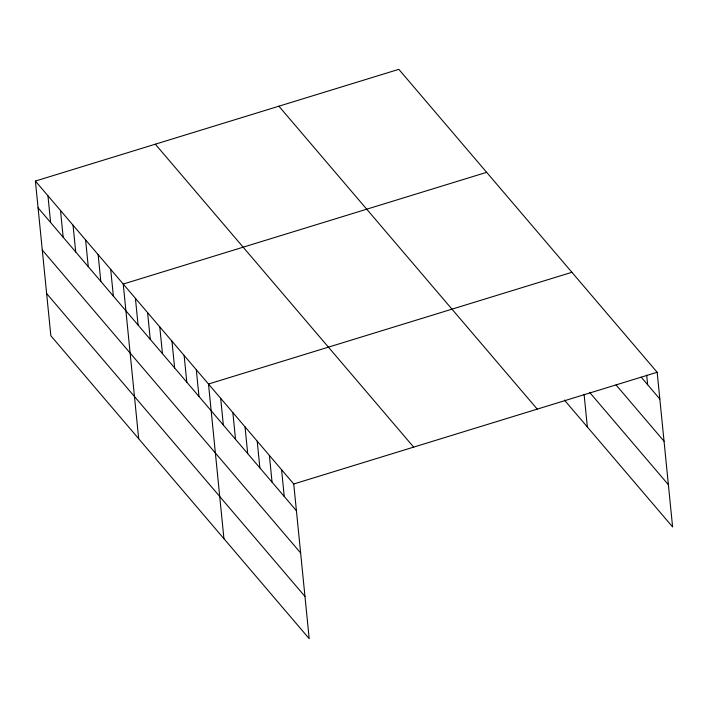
<?xml version="1.0" encoding="UTF-8"?>
<svg xmlns="http://www.w3.org/2000/svg" width="708" height="708" viewBox="0 0 708 708"><rect width="100%" height="100%" fill="white"/><g stroke="black" fill="none" stroke-linecap="round" stroke-linejoin="round"><path stroke-width="1.06" d="M35.4 181.062L293.749 483.989L309.184 638.669L50.843 335.742L35.4 181.062L398.816 69.331L657.157 372.258L672.6 526.938L564.418 400.091M486.653 172.327L123.236 284.058L138.679 438.73M571.905 272.297L208.497 384.019L223.932 538.7M293.749 483.989L657.157 372.258M641.2 377.178L659.829 399.02M616.048 384.948L664.042 441.234M589.578 392.321L668.387 484.723M278.89 106.2L537.239 409.127M155.326 144.193L413.676 447.12M38.073 207.816L296.422 510.742M42.285 250.03L300.635 552.957M46.622 293.528L304.971 596.455M646.687 375.107L647.652 384.736M584.082 394.259L587.348 426.977M281.572 469.705L284.244 496.458M269.394 455.421L272.058 482.183M257.208 441.146L259.88 467.9M245.03 426.862L247.703 453.616M232.852 412.578L235.525 439.341M220.675 398.303L223.347 425.057M196.311 369.735L198.983 396.498M184.133 355.46L186.806 382.214M171.956 341.176L174.628 367.93M159.778 326.901L162.451 353.655M147.6 312.617L150.264 339.371M135.414 298.334L138.087 325.096M110.687 269.341L113.36 296.094M98.138 254.623L100.81 281.386M85.597 239.915L88.261 266.668M73.048 225.197L75.712 251.959M60.499 210.488L63.171 237.242M47.949 195.771L50.622 222.533"/></g></svg>
